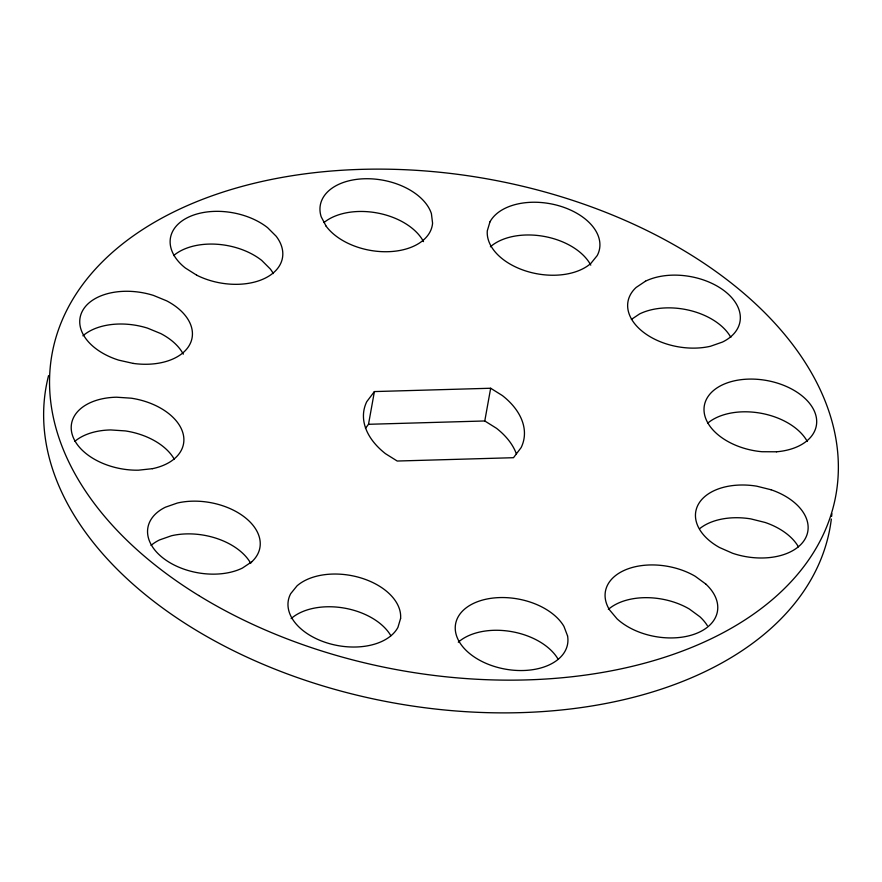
<?xml version="1.0" encoding="UTF-8"?>
<svg xmlns="http://www.w3.org/2000/svg" width="882" height="882" viewBox="0 0 882 882"><rect width="100%" height="100%" fill="white"/><g stroke="black" fill="none" stroke-linecap="round" stroke-linejoin="round"><path stroke-width="1.32" d="M365.457 428.332L368.511 424.297L374.398 391.575L490.668 388.245L502.387 395.577A81.287 50.936 10.2 0 1 521.119 447.615L513.489 457.703L397.22 461.032L385.5 453.701A81.287 50.936 10.2 0 1 366.769 401.663L374.398 391.575M516.356 453.844A81.287 50.936 10.2 0 0 496.5 428.299L484.78 420.968L490.668 388.245M631.369 319.438L639.593 313.926A56.889 35.644 10.2 0 1 730.836 337.376M368.511 424.297L484.78 420.968M831.329 519.068A398.234 249.54 10.2 0 1 391.84 702.59A398.234 249.54 10.2 0 1 48.565 375.6M831.891 513.644A398.234 249.54 10.2 0 1 831.638 516.356M74.805 441.375A56.889 35.644 10.2 0 1 110.669 429.942L125.354 430.912A56.889 35.644 10.2 0 1 174.393 459.445M151.043 545.418A56.889 35.644 10.2 0 1 159.499 539.949L171.461 535.76A56.889 35.644 10.2 0 1 250.753 563.4M291.137 618.591A56.889 35.644 10.2 0 1 344.068 608.051A56.889 35.644 10.2 0 1 390.869 635.757M458.287 642.206A56.889 35.644 10.2 0 1 511.119 631.534A56.889 35.644 10.2 0 1 558.063 659.13M82.908 335.833A56.889 35.644 10.2 0 1 147.548 328.137L160.833 333.605A56.889 35.644 10.2 0 1 183.291 354.178M173.622 255.604A56.889 35.644 10.2 0 1 261.711 260.399L270.278 268.966A56.889 35.644 10.2 0 1 273.321 273.585M324.025 222.518A56.889 35.644 10.2 0 1 377.772 213.069A56.889 35.644 10.2 0 1 423.503 241.635M490.392 246.795A56.889 35.644 10.2 0 1 544.238 236.431A56.889 35.644 10.2 0 1 590.775 265.14M707.706 423.162A56.889 35.644 10.2 0 1 761.089 413.272A56.889 35.644 10.2 0 1 807.273 441.441M699.746 528.605A56.889 35.644 10.2 0 1 750.803 518.892L765.168 522.475A56.889 35.644 10.2 0 1 798.408 546.829M608.36 609.385A56.889 35.644 10.2 0 1 689.36 609.032L699.867 616.739A56.889 35.644 10.2 0 1 707.353 625.636M489.962 221.878L487.294 230.83A56.889 35.644 10.2 0 0 526.223 271.116A56.889 35.644 10.2 0 0 590.863 263.409L597.18 255.604A56.889 35.644 10.2 0 0 560.919 206.366A56.889 35.644 10.2 0 0 489.962 221.878M400.593 618.447L397.925 627.4A56.889 35.644 10.2 0 1 326.968 642.901A56.889 35.644 10.2 0 1 290.707 593.663L297.025 585.857A56.889 35.644 10.2 0 1 361.664 578.162A56.889 35.644 10.2 0 1 400.593 618.447M645.481 281.193L636.143 287.444A56.889 35.644 10.2 0 0 642.857 331.786A56.889 35.644 10.2 0 0 710.539 346.24L722.501 342.051A56.889 35.644 10.2 0 0 725.125 291.468A56.889 35.644 10.2 0 0 645.481 281.193M251.745 561.823L242.407 568.074A56.889 35.644 10.2 0 1 162.762 557.81A56.889 35.644 10.2 0 1 165.386 507.216L177.348 503.038A56.889 35.644 10.2 0 1 245.031 517.491A56.889 35.644 10.2 0 1 251.745 561.823M152.454 468.673L138.518 470.183A56.889 35.644 10.2 0 1 72.28 434.749A56.889 35.644 10.2 0 1 116.556 397.209L131.242 398.19A56.889 35.644 10.2 0 1 182.806 432.654A56.889 35.644 10.2 0 1 152.454 468.673M776.513 451.793L761.993 451.727A56.889 35.644 10.2 0 1 708.61 395.742A56.889 35.644 10.2 0 1 802.433 396.183A56.889 35.644 10.2 0 1 776.513 451.793M133.204 363.406L118.739 360.154A56.889 35.644 10.2 0 1 82.478 310.905A56.889 35.644 10.2 0 1 153.435 295.404L166.72 300.872A56.889 35.644 10.2 0 1 189.696 344.642A56.889 35.644 10.2 0 1 133.204 363.406M771.055 489.753L756.69 486.169A56.889 35.644 10.2 0 0 698.842 503.479A56.889 35.644 10.2 0 0 719.492 547.502L732.545 553.246A56.889 35.644 10.2 0 0 804.748 539.508A56.889 35.644 10.2 0 0 771.055 489.753M196.708 275.184L185.341 267.996A56.889 35.644 10.2 0 1 187.965 217.402A56.889 35.644 10.2 0 1 267.599 227.677L276.165 236.233A56.889 35.644 10.2 0 1 264.975 278.26A56.889 35.644 10.2 0 1 196.708 275.184M705.754 584.005L695.248 576.299A56.889 35.644 10.2 0 0 626.639 569.364A56.889 35.644 10.2 0 0 609.594 609.969L617.08 618.866A56.889 35.644 10.2 0 0 696.196 633.508A56.889 35.644 10.2 0 0 705.754 584.005M326.131 226.189L321.202 216.807A56.889 35.644 10.2 0 1 364.52 178.759A56.889 35.644 10.2 0 1 431.408 213.653L432.577 223.146A56.889 35.644 10.2 0 1 388.08 251.701A56.889 35.644 10.2 0 1 326.131 226.189M567.556 635.9L563.951 626.407A56.889 35.644 10.2 0 0 470.602 604.92A56.889 35.644 10.2 0 0 493.865 666.296A56.889 35.644 10.2 0 0 567.556 635.9M198.682 595.482A398.234 249.54 10.2 0 0 834.085 503.754A398.234 249.54 10.2 0 0 299.064 174.669A398.234 249.54 10.2 0 0 198.682 595.482"/></g></svg>
